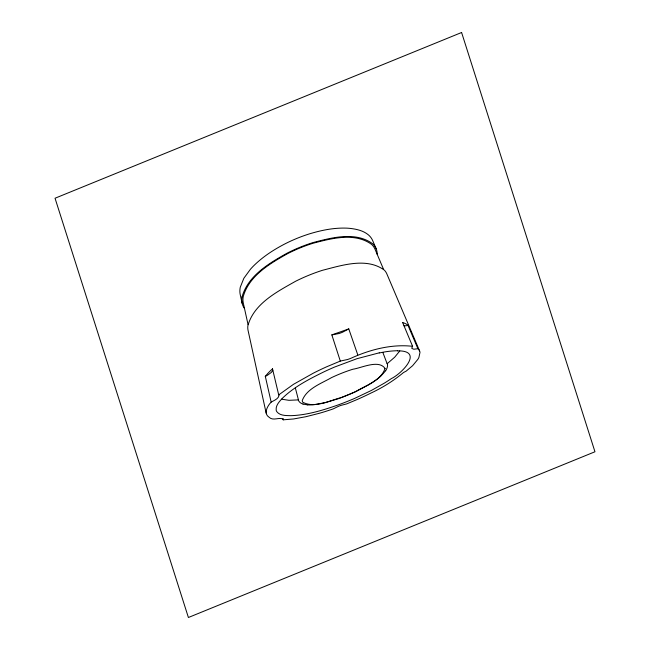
<?xml version="1.0" encoding="UTF-8"?>
<svg xmlns="http://www.w3.org/2000/svg" width="650" height="650" viewBox="0 0 650 650"><rect width="100%" height="100%" fill="white"/><g stroke="black" fill="none" stroke-linecap="round" stroke-linejoin="round"><path stroke-width="0.97" d="M242.068 296.855C247.999 275.632 269.206 263.185 287.202 253.118A127.018 97.159 -28.7 0 1 313.137 242.547C331.833 237.64 355.371 231.303 372.539 243.661A24.854 19.012 -28.7 0 1 376.114 248.649A23.156 17.713 -28.7 0 1 377.219 254.386M272.821 370.199L271.359 372.409L267.426 375.277A21.686 16.591 -28.7 0 1 265.314 376.382L271.164 402.114C267.54 405.819 263.136 413.506 269.059 417.227C273.219 421.33 279.175 416.788 283.303 419.209M399.774 350.959L394.713 357.183L387.132 363.74M385.751 370.662L380.77 376.212A40.788 31.2 -28.7 0 1 379.348 377.439M402.61 322.481L412.588 346.312L411.783 348.083A1.519 1.162 -28.7 0 0 411.856 348.392L413.798 349.237L417.909 348.709A10.075 7.703 -28.7 0 1 419.591 350.911A8.962 6.857 -28.7 0 1 419.981 352.463L418.901 357.451A19.662 15.039 -28.7 0 1 417.812 359.409L412.604 365.714L406.071 371.199A28.275 21.629 -28.7 0 0 403.463 372.572C393.656 380.713 382.834 387.53 370.963 393.063A241.012 184.356 -28.7 0 1 357.126 399.539L346.669 403.902L341.039 405.364A43.859 33.548 -28.7 0 0 338.179 406.453L333.231 408.882A204.49 156.414 -28.7 0 1 319.386 413.278L305.931 416.707L293.621 418.957L283.213 419.827L282.961 418.746M271.164 402.114C273.959 400.465 278.411 398.978 279.037 395.444A1.909 1.463 -28.7 0 0 278.704 394.891L293.483 384.321L313.332 373.165A233.561 178.661 -28.7 0 1 326.625 366.803L340.308 361.075L347.612 359.499A42.981 32.874 -28.7 0 0 351.293 358.118C370.142 349.554 391.771 343.931 412.588 346.312M357.752 354.794L348.774 328.908L342.542 332.223A36.14 27.641 -28.7 0 1 338.975 333.539L331.841 334.888L340.308 361.075M368.883 384.678L354.973 392.015L339.714 398.247M331.841 334.888L348.774 328.908M338.796 398.572L325.179 402.651L314.039 404.666A38.829 29.697 -28.7 0 1 307.873 404.918L307.629 404.885M379.259 352.828L356.907 358.711L334.563 367.055A228.816 175.029 -28.7 0 0 323.838 371.889C309.173 379.104 294.231 386.726 282.409 398.239C279.435 401.481 275.576 405.356 276.177 410.15A8.214 6.281 -28.7 0 0 276.803 411.678C280.036 415.878 286.122 415.529 290.891 415.675C306.922 415.147 322.465 410.377 337.512 405.161A224.315 171.584 -28.7 0 0 354.721 398.361L371.377 390.455L384.272 383.183A130.179 99.58 -28.7 0 0 391.341 378.609C401.798 373.628 424.385 350.464 397.556 350.854M298.447 399.888L288.917 400.311L281.515 399.165M307.572 404.877L302.989 404.097M403.983 325.78L405.08 325.812A14.503 11.091 -28.7 0 0 408.021 325.398L417.909 348.709M376.106 248.649L372.669 240.565A26.236 20.069 -28.7 0 0 368.493 234.951C363.537 230.734 356.907 229.222 350.594 228.451A62.953 48.157 -28.7 0 0 346.71 228.142C334.303 227.662 321.961 230.108 310.131 233.667A121.656 93.056 -28.7 0 0 284.521 244.107C273.162 250.014 262.291 257.14 253.232 266.248A62.953 48.157 -28.7 0 0 250.404 269.295L243.847 278.281L240.273 287.227A26.244 20.077 -28.7 0 0 240.216 294.564L242.133 303.266A23.172 17.721 -28.7 0 0 244.506 308.49M419.583 350.919L386.791 273.772A20.776 15.892 -28.7 0 0 384.337 270.132C366.551 257.091 341.794 265.395 322.538 270.278A146.104 111.759 -28.7 0 0 295.579 281.271C277.136 291.728 253.849 303.623 247.877 325.764A20.767 15.884 -28.7 0 0 248.048 330.338L266.232 413.433M383.573 269.401L375.05 249.259A24.416 18.679 -28.7 0 0 371.54 244.351C354.673 232.164 331.5 238.42 313.113 243.238A124.971 95.591 -28.7 0 0 287.609 253.638C269.912 263.543 249.039 275.779 243.222 296.66A24.416 18.679 -28.7 0 0 243.279 302.973L248.064 324.642M382.874 352.511L387.148 363.773M295.401 388.172L298.456 399.929M272.496 368.802L278.704 394.891M379.259 352.983A81.38 62.254 -28.7 0 1 397.589 350.724M242.125 303.274A24.838 19.004 -28.7 0 1 242.076 296.855M283.311 419.201A1.341 1.032 -28.7 0 1 283.205 419.827M387.384 363.691A10.546 8.068 -28.7 0 1 385.645 370.614M379.373 377.463A65.748 50.286 -28.7 0 1 368.851 384.621M303.038 404.016A10.246 7.841 -28.7 0 1 298.277 400.01M402.569 322.538A19.557 14.958 -28.7 0 1 408.078 325.358M265.273 376.366A51.188 39.154 -28.7 0 1 272.529 368.834M385.052 368.485C380.957 380.421 366.6 385.19 356.509 391.121A139.393 106.624 -28.7 0 1 341.64 397.434C329.672 400.554 314.836 408.509 302.851 402.293A5.07 3.876 -28.7 0 1 302.242 400.595C306.613 388.594 321.173 383.589 331.524 377.618A133.908 102.432 -28.7 0 1 344.362 372.174A123.987 94.843 -28.7 0 1 352.942 369.216C361.587 367.957 378.82 359.287 385.052 368.485M461.598 32.5L55.039 198.234L188.403 617.5L594.961 451.766L461.598 32.5"/></g></svg>
